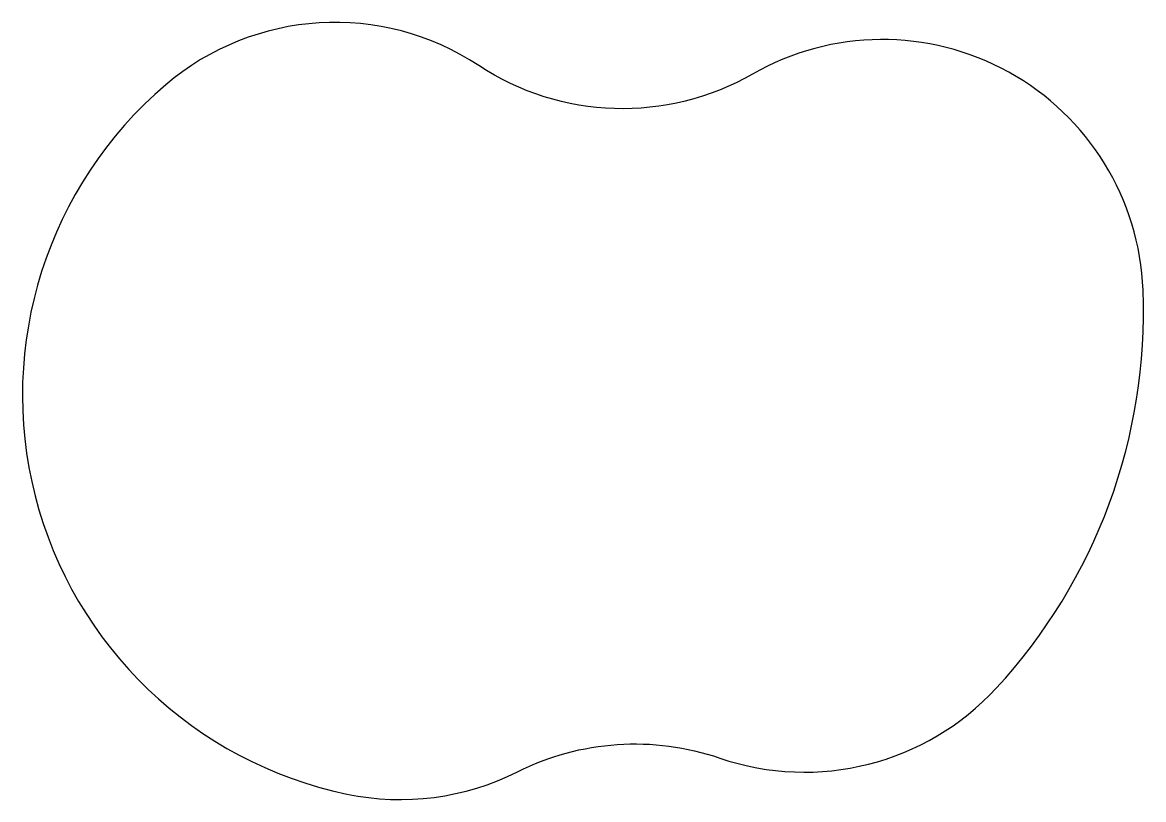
# Model space of a CAD drawing. Header units: millimetres. Extents: x -64 to 65, y -45 to 45.
import ezdxf

# ---------------------------------------------------------------- set-up
doc = ezdxf.new("R2010")
doc.units = ezdxf.units.MM
doc.layers.get('0').update_dxf_attribs({"linetype": 'CONTINUOUS'})

msp = doc.modelspace()

# ---------------------------------------------------------------- linework, layer by layer
msp.add_lwpolyline([(-47.67, 37.67, 0.623327), (-26.86, -43.92, 0.169783), (-7.23, -41.36, -0.201979), (16.01, -39.78, 0.29736), (47.79, -31.75, 0.198558), (64.68, 14.03, 0.563705), (19.77, 38.89, -0.283365), (-11.69, 39.88, 0.333944)], format="xyb", close=True)

doc.saveas('drawing.dxf')
